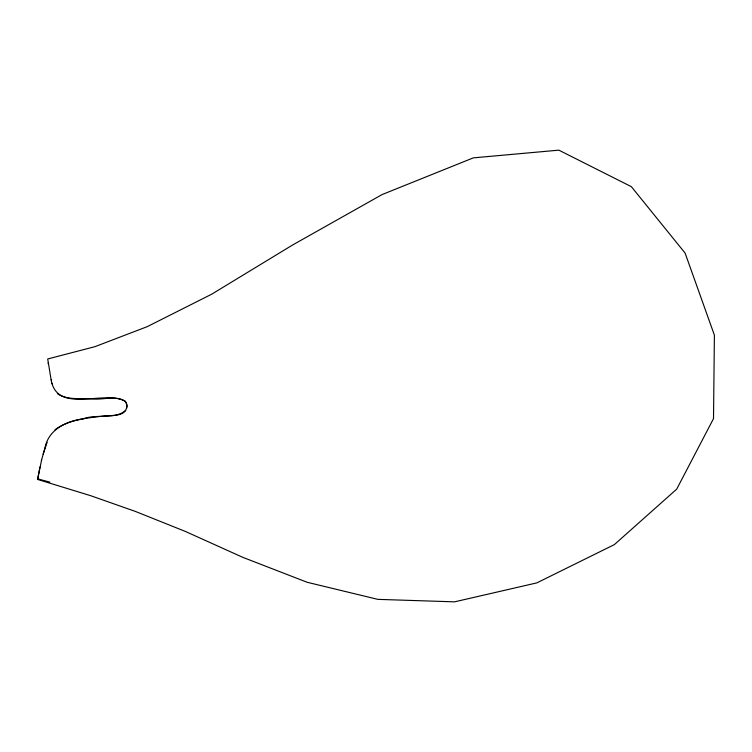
<?xml version="1.0" encoding="UTF-8"?>
<svg xmlns="http://www.w3.org/2000/svg" width="752" height="752" viewBox="0 0 752 752"><rect width="100%" height="100%" fill="white"/><g stroke="black" fill="none" stroke-linecap="round" stroke-linejoin="round"><path stroke-width="1.13" d="M51.127 379.845L47.705 358.967L94.921 346.681L147.251 326.65L211.754 294.164L292.481 245.067L382.11 194.561L473.337 157.864L558.858 150.156L631.351 186.665L685.11 253.104L714.4 335.176L713.507 418.62L676.715 489.129L614.375 544.598L536.872 582.875L454.575 601.844L377.833 599.363L307.089 582.255L242.793 557.335L185.368 531.438L135.257 511.379L90.635 495.681L37.6 479.428L41.651 459.726M37.6 479.428L39.959 467.011M54.999 429.759C68.554 419.738 86.038 418.178 102.281 416.194C110.318 414.606 125.255 417.99 126.844 406.55A7.567 7.313 -66.4 0 0 124.954 401.042C104.105 389.715 57.077 414.484 51.127 379.816M126.599 408.543L126.956 406.559A7.464 7.21 -66.4 0 0 124.879 401.117C115.3 395.082 102.639 400.261 91.932 398.87C80.539 398.146 67.285 400.384 57.359 393.634M41.398 460.581L44.904 448.258M44.941 448.145C48.241 429.787 66.054 421.12 82.917 418.939C96.435 413.591 114.313 419.964 125.725 410.442M43.146 454.058L47.122 442.336M37.703 478.874L49.811 482.107M52.067 383.2L52.527 384.507M48.184 362.859L48.325 364.006"/></g></svg>
